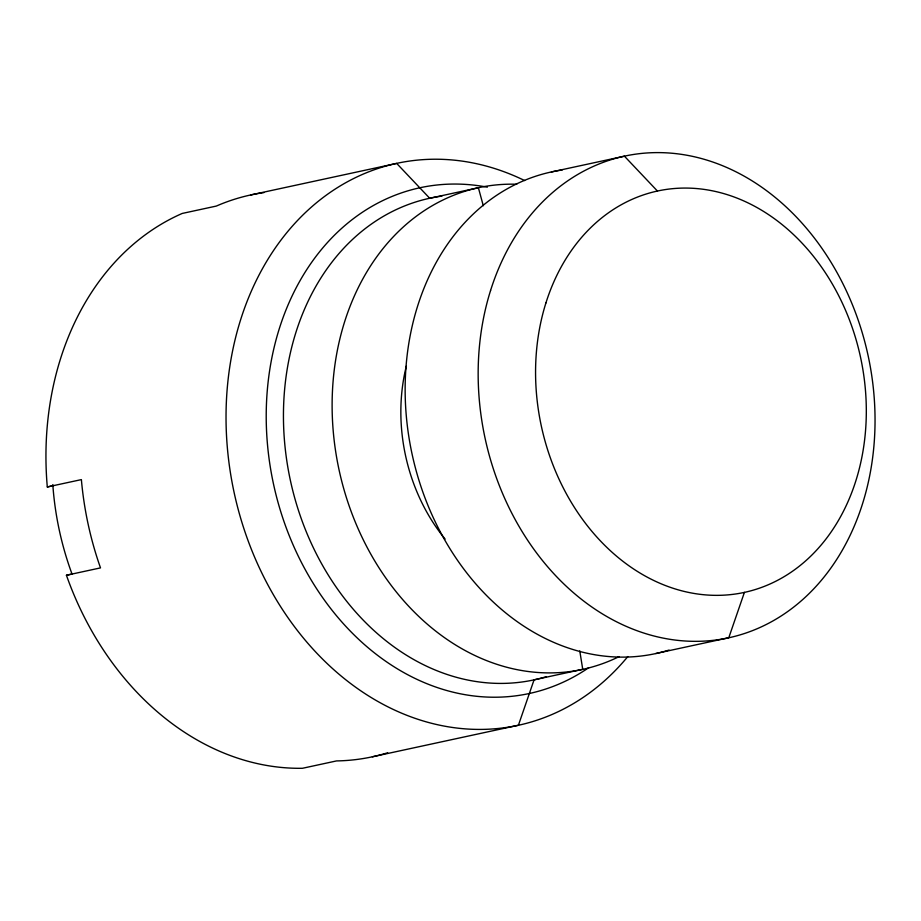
<?xml version="1.0" encoding="UTF-8"?>
<svg xmlns="http://www.w3.org/2000/svg" width="921" height="921" viewBox="0 0 921 921"><rect width="100%" height="100%" fill="white"/><g stroke="black" fill="none" stroke-linecap="round" stroke-linejoin="round"><path stroke-width="1.38" d="M744.421 592.364L728.776 637.746L655.764 653.53M263.959 192.593A287.433 228.546 77.8 0 0 216.308 206.074L182.231 213.442A287.456 228.569 77.8 0 0 47.293 486.944L53.729 485.563M387.649 752.779A287.433 228.546 77.8 0 1 336.533 760.919L302.456 768.287A287.456 228.569 77.8 0 1 66.427 575.257L72.045 574.025M250.65 194.976L396.675 163.408L429.716 198.28L478.39 187.757L483.295 205.728M551.403 171.974L624.426 156.19L657.456 191.061M47.305 486.967L81.382 479.611A287.433 228.546 77.8 0 0 100.504 567.889L66.439 575.257M372.383 756.797L518.419 725.23L534.065 679.836L582.74 669.314L579.77 650.917M588.818 667.633A258.72 205.717 77.8 0 1 273.192 482.604A258.72 205.717 77.8 0 1 487.324 187.182M71.942 573.818A258.72 205.717 77.8 0 1 52.808 484.584M669.049 650.065A246.402 195.92 77.8 0 1 412.493 455.987A246.402 195.92 77.8 0 1 562.213 169.994M445.096 539.05A166.229 132.175 77.8 0 1 406.334 366.109M619.096 656.615A246.402 195.92 77.8 0 1 339.101 470.09A246.402 195.92 77.8 0 1 516.739 184.246M546.038 676.762A246.402 195.92 77.8 0 1 290.426 480.612A246.402 195.92 77.8 0 1 441.884 196.104M627.811 656.569A287.467 228.569 77.8 0 1 327.899 664.271A287.467 228.569 77.8 0 1 248.497 297.874A287.467 228.569 77.8 0 1 524.659 180.562M545.911 302.974A205.337 163.27 77.8 0 0 728.58 594.816A205.337 163.27 77.8 0 0 828.324 277.348A205.337 163.27 77.8 0 0 545.911 302.974M490.571 290.483A246.402 195.92 77.8 0 0 709.769 640.694A246.402 195.92 77.8 0 0 829.453 259.734A246.402 195.92 77.8 0 0 490.571 290.483"/></g></svg>
